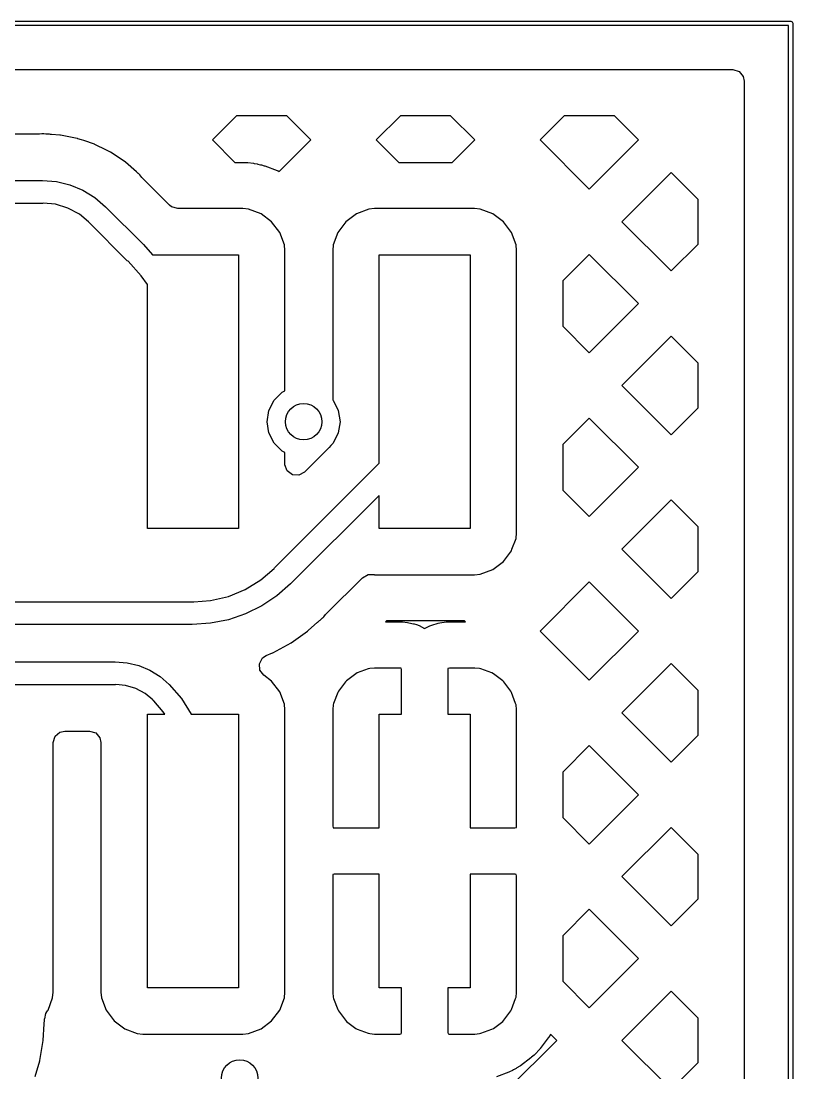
# Model space of a CAD drawing. Extents: x 54.1 to 108.3, y -71.2 to -40.8.
# Drawn here: x 99.85 to 108.31, y -52.38 to -40.84 of the extents above; entities that cross this region are included whole.
import ezdxf

# ---------------------------------------------------------------- set-up
doc = ezdxf.new("R2010")
doc.units = 0
doc.layers.add('BLACK', color=7, linetype='CONTINUOUS')

msp = doc.modelspace()

# ---------------------------------------------------------------- linework, layer by layer
at = {"layer": 'BLACK', "linetype": 'CONTINUOUS'}
for p, q in [((54.09, -40.845), (108.29, -40.845)), ((108.29, -40.845), (108.308, -40.8523)), ((108.265, -40.895), (54.115, -40.895)), ((108.265, -71.045), (108.265, -40.895)), ((108.308, -40.8523), (108.315, -40.87)), ((108.315, -40.87), (108.315, -71.07)), ((58.2509, -41.378), (107.656, -41.378)), ((107.656, -41.378), (107.724, -41.398)), ((107.724, -41.398), (107.771, -41.4517)), ((107.771, -41.4517), (107.782, -41.504)), ((107.782, -41.504), (107.782, -66.9284)), ((102.214, -41.884), (101.95, -42.1485)), ((102.766, -41.884), (102.214, -41.884)), ((103.03, -42.1485), (102.766, -41.884)), ((104.011, -41.884), (103.746, -42.1485)), ((104.562, -41.884), (104.011, -41.884)), ((104.826, -42.1485), (104.562, -41.884)), ((105.807, -41.884), (105.542, -42.1485)), ((106.358, -41.884), (105.807, -41.884)), ((106.623, -42.1485), (106.358, -41.884)), ((100.04, -42.0865), (96.2965, -42.0865)), ((100.056, -42.0856), (100.04, -42.0865)), ((100.08, -42.0826), (100.056, -42.0856)), ((100.082, -42.0823), (100.08, -42.0826)), ((100.086, -42.0818), (100.082, -42.0823)), ((100.082, -42.0823), (100.082, -42.0823)), ((100.091, -42.0819), (100.086, -42.0818)), ((100.093, -42.0819), (100.091, -42.0819)), ((100.091, -42.0819), (100.091, -42.0819)), ((100.1, -42.082), (100.093, -42.0819)), ((100.104, -42.0826), (100.1, -42.082)), ((100.123, -42.0852), (100.104, -42.0826)), ((100.104, -42.0826), (100.104, -42.0826)), ((100.14, -42.0865), (100.123, -42.0852)), ((100.166, -42.0865), (100.14, -42.0865)), ((100.174, -42.0885), (100.166, -42.0865)), ((100.18, -42.0892), (100.174, -42.0885)), ((100.188, -42.0899), (100.18, -42.0892)), ((100.277, -42.0958), (100.188, -42.0899)), ((100.281, -42.0961), (100.277, -42.0958)), ((100.277, -42.0958), (100.277, -42.0958)), ((100.285, -42.0969), (100.281, -42.0961)), ((100.468, -42.1333), (100.285, -42.0969)), ((100.285, -42.0969), (100.285, -42.0969)), ((100.472, -42.1341), (100.468, -42.1333)), ((100.468, -42.1333), (100.468, -42.1333)), ((100.476, -42.1354), (100.472, -42.1341)), ((100.515, -42.1485), (100.476, -42.1354)), ((100.476, -42.1354), (100.476, -42.1354)), ((100.539, -42.1568), (100.515, -42.1485)), ((100.657, -42.1967), (100.539, -42.1568)), ((100.66, -42.1986), (100.657, -42.1967)), ((100.791, -42.2627), (100.66, -42.1986)), ((100.66, -42.1986), (100.66, -42.1986)), ((101.95, -42.1485), (102.197, -42.3955)), ((102.684, -42.4954), (103.03, -42.1485)), ((103.03, -42.1485), (103.03, -42.1485)), ((103.746, -42.1485), (103.993, -42.3955)), ((104.579, -42.3955), (104.826, -42.1485)), ((105.542, -42.1485), (106.082, -42.6887)), ((106.082, -42.6887), (106.623, -42.1485)), ((100.832, -42.283), (100.791, -42.2627)), ((100.994, -42.3913), (100.832, -42.283)), ((100.997, -42.394), (100.994, -42.3913)), ((101.118, -42.5001), (100.997, -42.394)), ((102.197, -42.3955), (102.285, -42.3955)), ((102.285, -42.3955), (102.289, -42.3955)), ((102.289, -42.3955), (102.302, -42.3959)), ((102.302, -42.3959), (102.306, -42.3961)), ((102.306, -42.3961), (102.319, -42.3968)), ((102.319, -42.3968), (102.323, -42.397)), ((102.323, -42.397), (102.336, -42.3981)), ((102.336, -42.3981), (102.34, -42.3985)), ((102.34, -42.3985), (102.402, -42.4052)), ((102.402, -42.4052), (102.41, -42.4063)), ((102.41, -42.4063), (102.441, -42.4117)), ((102.441, -42.4117), (102.449, -42.4133)), ((102.449, -42.4133), (102.479, -42.4206)), ((102.479, -42.4206), (102.487, -42.4226)), ((102.487, -42.4226), (102.517, -42.4319)), ((102.517, -42.4319), (102.525, -42.4345)), ((102.525, -42.4345), (102.661, -42.4856)), ((103.993, -42.3955), (104.579, -42.3955)), ((101.123, -42.5045), (101.118, -42.5001)), ((101.138, -42.5162), (101.123, -42.5045)), ((101.141, -42.5188), (101.138, -42.5162)), ((101.138, -42.5162), (101.138, -42.5162)), ((101.144, -42.5217), (101.141, -42.5188)), ((101.146, -42.5235), (101.144, -42.5217)), ((101.144, -42.5217), (101.144, -42.5217)), ((101.151, -42.5283), (101.146, -42.5235)), ((101.153, -42.5316), (101.151, -42.5283)), ((101.164, -42.5468), (101.153, -42.5316)), ((101.153, -42.5316), (101.153, -42.5316)), ((101.176, -42.5602), (101.164, -42.5468)), ((101.342, -42.7265), (101.176, -42.5602)), ((102.661, -42.4856), (102.67, -42.489)), ((102.67, -42.489), (102.684, -42.4954)), ((106.98, -42.5063), (106.44, -43.0465)), ((107.276, -42.8019), (106.98, -42.5063)), ((96.2425, -42.595), (100.086, -42.595)), ((100.086, -42.595), (100.24, -42.607)), ((100.24, -42.607), (100.389, -42.6429)), ((100.389, -42.6429), (100.531, -42.7017)), ((100.531, -42.7017), (100.662, -42.7819)), ((100.662, -42.7819), (100.778, -42.8816)), ((101.48, -42.8646), (101.342, -42.7265)), ((107.276, -43.2911), (107.276, -42.8019)), ((100.086, -42.845), (96.2425, -42.845)), ((100.096, -42.8424), (100.086, -42.845)), ((100.229, -42.8555), (100.096, -42.8424)), ((100.367, -42.8972), (100.229, -42.8555)), ((100.493, -42.9649), (100.367, -42.8972)), ((100.778, -42.8816), (101.194, -43.2972)), ((101.501, -42.8815), (101.48, -42.8646)), ((101.57, -42.9015), (101.501, -42.8815)), ((102.285, -42.9015), (101.57, -42.9015)), ((102.347, -42.9083), (102.285, -42.9015)), ((102.484, -42.9594), (102.347, -42.9083)), ((103.667, -42.9083), (103.53, -42.9594)), ((103.729, -42.9015), (103.667, -42.9083)), ((104.825, -42.9015), (103.729, -42.9015)), ((104.887, -42.9083), (104.825, -42.9015)), ((105.024, -42.9594), (104.887, -42.9083)), ((100.593, -43.0467), (100.493, -42.9649)), ((102.6, -43.0467), (102.484, -42.9594)), ((103.53, -42.9594), (103.414, -43.0467)), ((105.14, -43.0465), (105.024, -42.9594)), ((100.602, -43.0584), (100.593, -43.0467)), ((101.017, -43.4739), (100.602, -43.0584)), ((102.688, -43.1633), (102.6, -43.0467)), ((103.414, -43.0467), (103.326, -43.1633)), ((105.14, -43.0467), (105.14, -43.0465)), ((105.228, -43.1633), (105.14, -43.0467)), ((106.44, -43.0465), (106.98, -43.5867)), ((102.739, -43.2997), (102.688, -43.1633)), ((103.326, -43.1633), (103.275, -43.2997)), ((105.279, -43.2997), (105.228, -43.1633)), ((101.194, -43.2972), (101.194, -43.2972)), ((101.194, -43.2972), (101.295, -43.41)), ((102.746, -43.3619), (102.739, -43.2997)), ((102.746, -44.9008), (102.746, -43.3619)), ((103.275, -43.2997), (103.269, -43.3619)), ((103.269, -43.3619), (103.269, -44.9998)), ((105.286, -43.3619), (105.279, -43.2997)), ((105.286, -46.4581), (105.286, -43.3619)), ((106.98, -43.5867), (107.276, -43.2911)), ((101.026, -43.4791), (101.017, -43.4739)), ((101.171, -43.6418), (101.026, -43.4791)), ((101.295, -43.41), (102.237, -43.41)), ((102.237, -43.41), (102.237, -46.41)), ((103.777, -45.6962), (103.777, -43.41)), ((103.777, -43.41), (104.777, -43.41)), ((104.777, -43.41), (104.777, -46.41)), ((106.082, -43.4043), (105.792, -43.6951)), ((106.623, -43.9445), (106.082, -43.4043)), ((101.237, -43.7342), (101.171, -43.6418)), ((105.792, -43.6951), (105.792, -44.1939)), ((101.237, -46.41), (101.237, -43.7342)), ((106.082, -44.4847), (106.623, -43.9445)), ((105.792, -44.1939), (106.082, -44.4847)), ((106.98, -44.3023), (106.44, -44.8425)), ((107.276, -44.598), (106.98, -44.3023)), ((107.276, -45.0871), (107.276, -44.598)), ((106.44, -44.8425), (106.98, -45.3828)), ((102.626, -45.0049), (102.715, -44.9164)), ((102.715, -44.9164), (102.746, -44.9008)), ((103.269, -44.9998), (103.274, -45.0049)), ((102.55, -45.24), (102.57, -45.1164)), ((102.57, -45.1164), (102.626, -45.0049)), ((103.274, -45.0049), (103.33, -45.1164)), ((103.33, -45.1164), (103.35, -45.24)), ((106.98, -45.3828), (107.276, -45.0871)), ((106.082, -45.2003), (105.792, -45.4912)), ((106.623, -45.7406), (106.082, -45.2003)), ((102.57, -45.3636), (102.55, -45.24)), ((103.35, -45.24), (103.33, -45.3636)), ((102.626, -45.4751), (102.57, -45.3636)), ((103.33, -45.3636), (103.274, -45.4751)), ((102.715, -45.5636), (102.626, -45.4751)), ((102.746, -45.5792), (102.715, -45.5636)), ((102.746, -45.7044), (102.746, -45.5792)), ((103.232, -45.5225), (102.961, -45.7935)), ((103.248, -45.5015), (103.232, -45.5225)), ((103.249, -45.4997), (103.248, -45.5015)), ((103.274, -45.4751), (103.249, -45.4997)), ((105.792, -45.4912), (105.792, -45.99)), ((102.632, -46.8416), (103.777, -45.6962)), ((102.746, -45.7134), (102.746, -45.7044)), ((102.771, -45.7799), (102.746, -45.7134)), ((102.827, -45.8225), (102.771, -45.7799)), ((102.961, -45.7935), (102.898, -45.8275)), ((106.082, -46.2808), (106.623, -45.7406)), ((102.898, -45.8275), (102.827, -45.8225)), ((105.792, -45.99), (106.082, -46.2808)), ((103.777, -46.0498), (102.808, -47.0184)), ((103.777, -46.41), (103.777, -46.0498)), ((106.98, -46.0984), (106.44, -46.6386)), ((107.276, -46.394), (106.98, -46.0984)), ((102.237, -46.41), (101.237, -46.41)), ((104.777, -46.41), (103.777, -46.41)), ((105.279, -46.5203), (105.286, -46.4581)), ((107.276, -46.8832), (107.276, -46.394)), ((105.234, -46.6386), (105.279, -46.5203)), ((105.14, -46.7733), (105.228, -46.6567)), ((105.228, -46.6567), (105.234, -46.6386)), ((106.44, -46.6386), (106.98, -47.1788)), ((102.626, -46.8518), (102.632, -46.8416)), ((105.024, -46.8606), (105.14, -46.7733)), ((102.482, -46.9747), (102.626, -46.8518)), ((103.201, -47.3454), (103.595, -46.9512)), ((103.595, -46.9512), (103.657, -46.9172)), ((103.657, -46.9172), (103.697, -46.9151)), ((103.697, -46.9151), (103.725, -46.9181)), ((103.725, -46.9181), (103.725, -46.9181)), ((103.725, -46.9181), (103.729, -46.9185)), ((103.729, -46.9185), (104.825, -46.9185)), ((104.825, -46.9185), (104.887, -46.9117)), ((104.887, -46.9117), (105.024, -46.8606)), ((106.98, -47.1788), (107.276, -46.8832)), ((102.125, -47.1564), (102.311, -47.0796)), ((102.311, -47.0796), (102.482, -46.9747)), ((102.808, -47.0184), (102.658, -47.1499)), ((106.082, -46.9964), (105.542, -47.5366)), ((106.623, -47.5366), (106.082, -46.9964)), ((101.93, -47.2032), (102.125, -47.1564)), ((102.658, -47.1499), (102.493, -47.2607)), ((98.0104, -47.215), (101.73, -47.215)), ((101.73, -47.215), (101.748, -47.2176)), ((101.748, -47.2176), (101.93, -47.2032)), ((102.493, -47.2607), (102.314, -47.3489)), ((102.125, -47.413), (101.929, -47.452)), ((102.314, -47.3489), (102.125, -47.413)), ((103.111, -47.4345), (103.125, -47.4208)), ((103.125, -47.4208), (103.13, -47.4159)), ((103.13, -47.4159), (103.138, -47.4087)), ((103.138, -47.4087), (103.147, -47.4019)), ((103.147, -47.4019), (103.158, -47.3931)), ((103.158, -47.3931), (103.162, -47.3906)), ((103.158, -47.3931), (103.158, -47.3931)), ((103.162, -47.3906), (103.171, -47.3812)), ((103.171, -47.3812), (103.19, -47.3567)), ((103.19, -47.3567), (103.201, -47.3454)), ((103.858, -47.4245), (103.847, -47.436)), ((104.714, -47.4245), (103.858, -47.4245)), ((104.726, -47.436), (104.714, -47.4245)), ((101.73, -47.465), (98.0104, -47.465)), ((101.929, -47.452), (101.73, -47.465)), ((101.73, -47.465), (101.73, -47.465)), ((102.814, -47.6646), (102.994, -47.5366)), ((102.994, -47.5366), (103, -47.5324)), ((103, -47.5324), (103.104, -47.4393)), ((103.104, -47.4393), (103.106, -47.4377)), ((103.106, -47.4377), (103.109, -47.436)), ((103.109, -47.436), (103.111, -47.4345)), ((103.847, -47.436), (104.023, -47.436)), ((104.023, -47.436), (104.036, -47.4367)), ((104.036, -47.4367), (104.09, -47.4425)), ((104.09, -47.4425), (104.104, -47.4447)), ((104.104, -47.4447), (104.156, -47.4561)), ((104.156, -47.4561), (104.163, -47.4577)), ((104.163, -47.4577), (104.189, -47.4649)), ((104.189, -47.4649), (104.218, -47.4769)), ((104.218, -47.4769), (104.276, -47.5102)), ((104.276, -47.5102), (104.333, -47.4806)), ((104.333, -47.4806), (104.356, -47.4714)), ((104.356, -47.4714), (104.424, -47.4514)), ((104.424, -47.4514), (104.442, -47.4476)), ((104.442, -47.4476), (104.513, -47.4373)), ((104.513, -47.4373), (104.531, -47.436)), ((104.531, -47.436), (104.726, -47.436)), ((105.542, -47.5366), (106.082, -48.0769)), ((106.082, -48.0769), (106.623, -47.5366)), ((102.614, -47.775), (102.814, -47.6646)), ((98.7453, -47.875), (100.883, -47.875)), ((100.883, -47.875), (101.015, -47.8854)), ((101.015, -47.8854), (101.143, -47.9162)), ((102.467, -47.8945), (102.501, -47.8322)), ((102.501, -47.8322), (102.541, -47.805)), ((102.541, -47.805), (102.611, -47.7764)), ((102.611, -47.7764), (102.614, -47.775)), ((102.611, -47.7764), (102.611, -47.7764)), ((101.143, -47.9162), (101.265, -47.9668)), ((101.265, -47.9668), (101.378, -48.0358)), ((102.472, -47.9653), (102.467, -47.8945)), ((102.514, -48.0222), (102.472, -47.9653)), ((103.539, -47.9967), (103.523, -48.0052)), ((103.659, -47.9515), (103.539, -47.9967)), ((103.675, -47.9479), (103.659, -47.9515)), ((103.726, -47.9424), (103.675, -47.9479)), ((103.732, -47.942), (103.726, -47.9424)), ((104.009, -47.942), (103.732, -47.942)), ((104.017, -47.9437), (104.009, -47.942)), ((104.019, -47.9449), (104.017, -47.9437)), ((104.023, -47.9601), (104.019, -47.9449)), ((104.023, -48.45), (104.023, -47.9601)), ((104.533, -47.9479), (104.531, -47.9555)), ((104.531, -47.9555), (104.531, -48.45)), ((104.534, -47.9465), (104.533, -47.9479)), ((104.549, -47.942), (104.534, -47.9465)), ((104.822, -47.942), (104.549, -47.942)), ((104.828, -47.9424), (104.822, -47.942)), ((104.879, -47.9479), (104.828, -47.9424)), ((104.895, -47.9515), (104.879, -47.9479)), ((105.015, -47.9967), (104.895, -47.9515)), ((105.031, -48.0052), (105.015, -47.9967)), ((106.98, -47.8944), (106.44, -48.4346)), ((107.276, -48.1901), (106.98, -47.8944)), ((101.378, -48.0358), (101.478, -48.1216)), ((102.6, -48.0867), (102.514, -48.0222)), ((102.688, -48.2033), (102.6, -48.0867)), ((103.409, -48.0943), (103.332, -48.1963)), ((103.421, -48.0817), (103.409, -48.0943)), ((103.523, -48.0052), (103.421, -48.0817)), ((105.133, -48.0817), (105.031, -48.0052)), ((105.145, -48.0943), (105.133, -48.0817)), ((105.222, -48.1963), (105.145, -48.0943)), ((100.883, -48.125), (98.7453, -48.125)), ((100.891, -48.1229), (100.883, -48.125)), ((100.999, -48.1336), (100.891, -48.1229)), ((101.111, -48.1674), (100.999, -48.1336)), ((101.213, -48.2224), (101.111, -48.1674)), ((101.298, -48.2914), (101.213, -48.2224)), ((101.478, -48.1216), (101.612, -48.2779)), ((102.739, -48.3397), (102.688, -48.2033)), ((103.324, -48.2119), (103.279, -48.3324)), ((103.332, -48.1963), (103.324, -48.2119)), ((105.23, -48.2119), (105.222, -48.1963)), ((105.275, -48.3324), (105.23, -48.2119)), ((107.276, -48.6792), (107.276, -48.1901)), ((101.301, -48.2969), (101.298, -48.2914)), ((101.302, -48.2984), (101.301, -48.2969)), ((101.31, -48.3033), (101.302, -48.2984)), ((101.412, -48.4229), (101.31, -48.3033)), ((101.612, -48.2779), (101.717, -48.45)), ((102.746, -48.4019), (102.739, -48.3397)), ((103.275, -48.3476), (103.269, -48.3985)), ((103.279, -48.3324), (103.275, -48.3476)), ((105.279, -48.3476), (105.275, -48.3324)), ((105.285, -48.3985), (105.279, -48.3476)), ((101.237, -51.45), (101.237, -48.45)), ((101.237, -48.45), (101.429, -48.45)), ((101.429, -48.45), (101.412, -48.4229)), ((101.717, -48.45), (102.237, -48.45)), ((102.237, -48.45), (102.237, -51.45)), ((102.746, -51.4981), (102.746, -48.4019)), ((103.269, -48.3985), (103.269, -48.4053)), ((103.269, -48.4053), (103.269, -49.6779)), ((103.777, -49.696), (103.777, -48.45)), ((103.777, -48.45), (104.023, -48.45)), ((104.531, -48.45), (104.777, -48.45)), ((104.777, -48.45), (104.777, -49.696)), ((105.285, -48.4053), (105.285, -48.3985)), ((105.285, -49.6825), (105.285, -48.4053)), ((106.44, -48.4346), (106.98, -48.9749)), ((100.206, -48.7595), (100.226, -48.6914)), ((100.226, -48.6914), (100.279, -48.6449)), ((100.279, -48.6449), (100.332, -48.6335)), ((100.332, -48.6335), (100.603, -48.6335)), ((100.603, -48.6335), (100.671, -48.6535)), ((100.671, -48.6535), (100.717, -48.7072)), ((106.98, -48.9749), (107.276, -48.6792)), ((100.206, -51.4981), (100.206, -48.7595)), ((100.717, -48.7072), (100.729, -48.7595)), ((100.729, -48.7595), (100.729, -51.4981)), ((106.082, -48.7924), (105.791, -49.0838)), ((106.623, -49.3327), (106.082, -48.7924)), ((105.791, -49.0838), (105.791, -49.5816)), ((106.082, -49.8729), (106.623, -49.3327)), ((105.791, -49.5816), (106.082, -49.8729)), ((103.269, -49.6779), (103.273, -49.6931)), ((103.273, -49.6931), (103.275, -49.6943)), ((103.275, -49.6943), (103.283, -49.696)), ((103.283, -49.696), (103.777, -49.696)), ((104.777, -49.696), (105.267, -49.696)), ((105.267, -49.696), (105.282, -49.6915)), ((105.282, -49.6915), (105.283, -49.6901)), ((105.283, -49.6901), (105.285, -49.6825)), ((106.98, -49.6905), (106.44, -50.2307)), ((107.276, -49.9861), (106.98, -49.6905)), ((107.276, -50.4753), (107.276, -49.9861)), ((103.271, -50.2099), (103.269, -50.2175)), ((103.269, -50.2175), (103.269, -51.4947)), ((103.272, -50.2085), (103.271, -50.2099)), ((103.287, -50.204), (103.272, -50.2085)), ((103.777, -50.204), (103.287, -50.204)), ((103.777, -51.45), (103.777, -50.204)), ((105.271, -50.204), (104.777, -50.204)), ((104.777, -50.204), (104.777, -51.45)), ((105.279, -50.2057), (105.271, -50.204)), ((105.281, -50.2069), (105.279, -50.2057)), ((105.285, -50.2221), (105.281, -50.2069)), ((105.285, -51.4947), (105.285, -50.2221)), ((106.44, -50.2307), (106.98, -50.7709)), ((106.98, -50.7709), (107.276, -50.4753)), ((106.082, -50.5885), (105.791, -50.8798)), ((106.623, -51.1287), (106.082, -50.5885)), ((105.791, -50.8798), (105.791, -51.3776)), ((106.082, -51.669), (106.623, -51.1287)), ((102.237, -51.45), (101.237, -51.45)), ((104.023, -51.45), (103.777, -51.45)), ((104.023, -51.9445), (104.023, -51.45)), ((104.777, -51.45), (104.531, -51.45)), ((104.531, -51.45), (104.531, -51.9399)), ((105.791, -51.3776), (106.082, -51.669)), ((100.148, -51.6967), (100.199, -51.5603)), ((100.199, -51.5603), (100.206, -51.4981)), ((100.729, -51.4981), (100.735, -51.5603)), ((100.735, -51.5603), (100.786, -51.6967)), ((102.688, -51.6967), (102.739, -51.5603)), ((102.739, -51.5603), (102.746, -51.4981)), ((103.269, -51.4947), (103.269, -51.5015)), ((103.269, -51.5015), (103.275, -51.5524)), ((103.275, -51.5524), (103.279, -51.5676)), ((103.279, -51.5676), (103.324, -51.6881)), ((105.23, -51.6881), (105.275, -51.5676)), ((105.275, -51.5676), (105.279, -51.5523)), ((105.279, -51.5523), (105.285, -51.5015)), ((105.285, -51.5015), (105.285, -51.4947)), ((106.98, -51.4865), (106.44, -52.0267)), ((107.276, -51.7822), (106.98, -51.4865)), ((103.324, -51.6881), (103.332, -51.7036)), ((105.222, -51.7036), (105.23, -51.6881)), ((100.107, -51.8398), (100.11, -51.8113)), ((100.11, -51.7981), (100.11, -51.7915)), ((100.11, -51.7915), (100.112, -51.7915)), ((100.111, -51.8047), (100.11, -51.7981)), ((100.11, -51.8113), (100.111, -51.8047)), ((100.112, -51.7915), (100.123, -51.7328)), ((100.123, -51.7328), (100.135, -51.7138)), ((100.135, -51.7138), (100.142, -51.7039)), ((100.142, -51.7039), (100.148, -51.6967)), ((100.142, -51.7039), (100.142, -51.7039)), ((100.786, -51.6967), (100.874, -51.8133)), ((102.6, -51.8133), (102.688, -51.6967)), ((103.332, -51.7036), (103.409, -51.8057)), ((103.409, -51.8057), (103.421, -51.8183)), ((105.133, -51.8183), (105.145, -51.8057)), ((105.145, -51.8057), (105.222, -51.7036)), ((107.276, -52.2713), (107.276, -51.7822)), ((100.096, -52.0279), (100.106, -51.8459)), ((100.106, -51.8459), (100.107, -51.8398)), ((100.874, -51.8133), (100.99, -51.9006)), ((100.99, -51.9006), (101.127, -51.9517)), ((102.347, -51.9517), (102.484, -51.9006)), ((102.484, -51.9006), (102.6, -51.8133)), ((103.421, -51.8183), (103.523, -51.8948)), ((103.523, -51.8948), (103.539, -51.9033)), ((103.539, -51.9033), (103.659, -51.9485)), ((104.895, -51.9485), (105.015, -51.9033)), ((105.015, -51.9033), (105.031, -51.8948)), ((105.031, -51.8948), (105.133, -51.8183)), ((100.059, -52.2484), (100.096, -52.0279)), ((101.127, -51.9517), (101.189, -51.9585)), ((101.189, -51.9585), (102.285, -51.9585)), ((102.285, -51.9585), (102.347, -51.9517)), ((103.659, -51.9485), (103.675, -51.9521)), ((103.675, -51.9521), (103.726, -51.9576)), ((103.726, -51.9576), (103.732, -51.958)), ((103.732, -51.958), (104.005, -51.958)), ((104.005, -51.958), (104.02, -51.9535)), ((104.02, -51.9535), (104.021, -51.9521)), ((104.021, -51.9521), (104.023, -51.9445)), ((104.531, -51.9399), (104.535, -51.9551)), ((104.535, -51.9551), (104.537, -51.9563)), ((104.537, -51.9563), (104.545, -51.958)), ((104.545, -51.958), (104.822, -51.958)), ((104.822, -51.958), (104.828, -51.9576)), ((104.828, -51.9576), (104.879, -51.9521)), ((104.879, -51.9521), (104.895, -51.9485)), ((105.184, -52.567), (105.725, -52.0267)), ((105.632, -51.9999), (105.545, -52.1164)), ((105.637, -51.9926), (105.632, -51.9999)), ((105.657, -51.9622), (105.637, -51.9926)), ((105.658, -51.9602), (105.657, -51.9622)), ((105.725, -52.0267), (105.658, -51.9602)), ((106.44, -52.0267), (106.98, -52.567)), ((105.509, -52.1572), (105.484, -52.1824)), ((105.516, -52.1506), (105.509, -52.1572)), ((105.539, -52.1233), (105.516, -52.1506)), ((105.545, -52.1164), (105.539, -52.1233)), ((100.008, -52.4229), (100.058, -52.2518)), ((100.058, -52.2518), (100.059, -52.2484)), ((100.058, -52.2518), (100.058, -52.2518)), ((105.443, -52.2178), (105.327, -52.3051)), ((105.45, -52.2122), (105.443, -52.2178)), ((105.478, -52.1885), (105.45, -52.2122)), ((105.484, -52.1824), (105.478, -52.1885)), ((106.98, -52.567), (107.276, -52.2713)), ((105.201, -52.374), (105.065, -52.4251)), ((105.209, -52.3705), (105.201, -52.374)), ((105.242, -52.3555), (105.209, -52.3705)), ((105.25, -52.3515), (105.242, -52.3555)), ((105.282, -52.3343), (105.25, -52.3515)), ((105.289, -52.3297), (105.282, -52.3343)), ((105.32, -52.3102), (105.289, -52.3297)), ((105.327, -52.3051), (105.32, -52.3102))]:
    msp.add_line(p, q, dxfattribs=at)
at = {"layer": 'BLACK'}
for centre in [(102.95, -45.24), (102.25, -52.44)]:
    msp.add_circle(centre, 0.2, dxfattribs=at)

doc.saveas('drawing.dxf')
